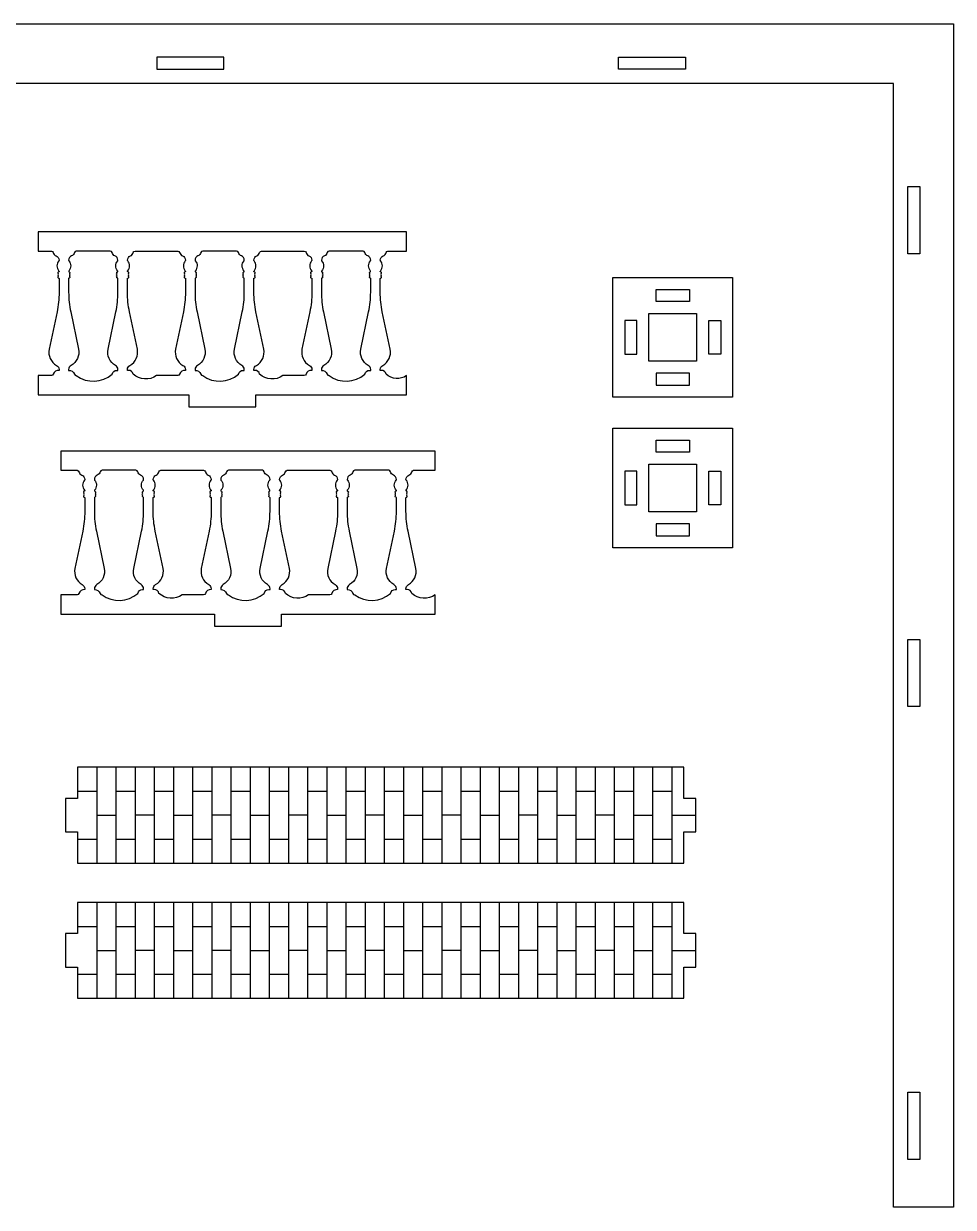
# Model space of a CAD drawing. Extents: x 6592 to 12102, y -827 to 2201.
# Drawn here: x 8840 to 9305, y 853 to 1446 of the extents above; entities that cross this region are included whole.
import ezdxf

# ---------------------------------------------------------------- set-up
doc = ezdxf.new("R2010")
doc.units = 0
doc.header["$MEASUREMENT"] = 0
doc.layers.add('LAYER_1', color=18, linetype='CONTINUOUS')

msp = doc.modelspace()

# ---------------------------------------------------------------- linework, layer by layer
at = {"layer": 'LAYER_1'}
for points in [[(8057.3, 1416.09), (8057.3, 853.29), (8027.3, 853.29), (8027.3, 1446.09), (9305.3, 1446.09), (9305.3, 853.29), (9275.3, 853.29), (9275.3, 1416.09)], [(8906.3, 1423.29), (8939.9, 1423.29), (8939.9, 1429.29), (8906.3, 1429.29)], [(9171.2, 1423.29), (9137.6, 1423.29), (9137.6, 1429.29), (9171.2, 1429.29)], [(9282.5, 1330.89), (9282.5, 1364.49), (9288.5, 1364.49), (9288.5, 1330.89)], [(9156.37, 1319.01), (9194.77, 1319.01), (9194.77, 1259.01), (9134.77, 1259.01), (9134.77, 1319.01)], [(9156.37, 1313.01), (9173.17, 1313.01), (9173.17, 1307.01), (9156.37, 1307.01)], [(9152.85, 1300.93), (9176.69, 1300.93), (9176.69, 1277.08), (9152.85, 1277.08)], [(9140.77, 1280.61), (9146.77, 1280.61), (9146.77, 1297.41), (9140.77, 1297.41)], [(9182.77, 1297.41), (9188.77, 1297.41), (9188.77, 1280.61), (9182.77, 1280.61)], [(9173.17, 1271.01), (9156.37, 1271.01), (9156.37, 1265.01), (9173.17, 1265.01)], [(9156.37, 1243.55), (9194.77, 1243.55), (9194.77, 1183.55), (9134.77, 1183.55), (9134.77, 1243.55)], [(9156.37, 1237.55), (9173.17, 1237.55), (9173.17, 1231.55), (9156.37, 1231.55)], [(9140.77, 1205.15), (9146.77, 1205.15), (9146.77, 1221.95), (9140.77, 1221.95)], [(9152.85, 1225.47), (9176.69, 1225.47), (9176.69, 1201.63), (9152.85, 1201.63)], [(9182.77, 1221.95), (9188.77, 1221.95), (9188.77, 1205.15), (9182.77, 1205.15)], [(9173.17, 1195.55), (9156.37, 1195.55), (9156.37, 1189.55), (9173.17, 1189.55)], [(9282.5, 1104.09), (9282.5, 1137.69), (9288.5, 1137.69), (9288.5, 1104.09)], [(9170.24, 1073.69), (8866.64, 1073.69), (8866.64, 1058.09), (8860.64, 1058.09), (8860.64, 1041.29), (8866.64, 1041.29), (8866.64, 1025.69), (9170.24, 1025.69), (9170.24, 1041.29), (9176.24, 1041.29), (9176.24, 1058.09), (9170.24, 1058.09)], [(9170.24, 1005.99), (8866.64, 1005.99), (8866.64, 990.39), (8860.64, 990.39), (8860.64, 973.59), (8866.64, 973.59), (8866.64, 957.99), (9170.24, 957.99), (9170.24, 973.59), (9176.24, 973.59), (9176.24, 990.39), (9170.24, 990.39)], [(9282.5, 877.29), (9282.5, 910.89), (9288.5, 910.89), (9288.5, 877.29)]]:
    msp.add_lwpolyline(points, close=True, dxfattribs=at)
for points in [[(8846.91, 1332.22), (8853.53, 1332.22, -0.352171), (8854.47, 1331.47, 0.244569), (8855.89, 1329.77, -0.294683), (8857.37, 1327.63, -0.187098), (8857.25, 1327.3, 0.375636), (8857.29, 1322.21, -0.584261), (8857.16, 1321.81, 0.594353), (8856.87, 1320.94, -0.39765), (8856.87, 1320.61, 0.39765), (8856.87, 1319.88, -0.39765), (8856.87, 1319.55, 0.600564), (8857.17, 1318.67, -0.366837), (8857.37, 1318.44), (8857.37, 1311.57, -0.051698), (8856.35, 1301.72), (8852.43, 1283.05, 0.328849), (8856.13, 1274.96, -0.272519), (8857.37, 1272.86), (8857.37, 1272.46, 0.352171), (8854.47, 1270.58, -0.352171), (8853.53, 1269.82), (8846.91, 1269.82), (8846.91, 1260.22), (8922.38, 1260.22), (8922.38, 1254.22), (8955.98, 1254.22), (8955.98, 1260.22), (9031.45, 1260.22), (9031.45, 1269.82, -0.352171), (9021.16, 1270.58, 0.352171), (9018.82, 1272.46), (9018.26, 1272.46), (9018.26, 1272.86, -0.272519), (9019.5, 1274.96, 0.328849), (9023.2, 1283.05), (9019.28, 1301.72, -0.051698), (9018.26, 1311.57), (9018.26, 1318.44, -0.366837), (9018.46, 1318.67, 0.600564), (9018.76, 1319.55, -0.39765), (9018.76, 1319.88, 0.39765), (9018.76, 1320.61, -0.39765), (9018.76, 1320.94, 0.594353), (9018.47, 1321.81, -0.584261), (9018.34, 1322.21, 0.375636), (9018.38, 1327.3, -0.187098), (9018.27, 1327.63, -0.294683), (9019.74, 1329.77, 0.244569), (9021.16, 1331.47, -0.352171), (9022.1, 1332.22), (9031.45, 1332.22), (9031.45, 1341.82), (8846.91, 1341.82)], [(8883.01, 1332.22), (8866, 1332.22, 0.352171), (8865.06, 1331.47, -0.244569), (8863.64, 1329.77, 0.294683), (8862.17, 1327.63, 0.187098), (8862.28, 1327.3, -0.375636), (8862.24, 1322.21, 0.584261), (8862.38, 1321.81, -0.594353), (8862.66, 1320.94, 0.39765), (8862.66, 1320.61, -0.39765), (8862.66, 1319.88, 0.39765), (8862.66, 1319.55, -0.600564), (8862.37, 1318.67, 0.366837), (8862.17, 1318.44), (8862.17, 1311.57, 0.051698), (8863.19, 1301.72), (8867.1, 1283.05, -0.328849), (8863.4, 1274.96, 0.272519), (8862.17, 1272.86), (8862.17, 1272.46, -0.352171), (8865.06, 1270.58, 0.352171), (8866, 1269.82, 0.352171), (8883.95, 1270.58, -0.352171), (8886.29, 1272.46), (8886.84, 1272.46), (8886.84, 1272.86, 0.272519), (8885.61, 1274.96, -0.328849), (8881.91, 1283.05), (8885.82, 1301.72, 0.051698), (8886.84, 1311.57), (8886.84, 1318.44, 0.366837), (8886.64, 1318.67, -0.600564), (8886.35, 1319.55, 0.39765), (8886.35, 1319.88, -0.39765), (8886.35, 1320.61, 0.39765), (8886.35, 1320.94, -0.594353), (8886.63, 1321.81, 0.584261), (8886.77, 1322.21, -0.375636), (8886.73, 1327.3, 0.187098), (8886.84, 1327.63, 0.294683), (8885.37, 1329.77, -0.244569), (8883.95, 1331.47, 0.352171)], [(8906.16, 1269.82, -0.352171), (8894.54, 1270.58, 0.352171), (8892.2, 1272.46), (8891.64, 1272.46), (8891.64, 1272.86, -0.272519), (8892.88, 1274.96, 0.328849), (8896.58, 1283.05), (8892.67, 1301.72, -0.051698), (8891.64, 1311.57), (8891.64, 1318.44, -0.366837), (8891.85, 1318.67, 0.600564), (8892.14, 1319.55, -0.39765), (8892.14, 1319.88, 0.39765), (8892.14, 1320.61, -0.39765), (8892.14, 1320.94, 0.594353), (8891.85, 1321.81, -0.584261), (8891.72, 1322.21, 0.375636), (8891.76, 1327.3, -0.187098), (8891.65, 1327.63, -0.294683), (8893.12, 1329.77, 0.244569), (8894.54, 1331.47, -0.352171), (8895.48, 1332.22), (8916.84, 1332.22, -0.352171), (8917.78, 1331.47, 0.244569), (8919.2, 1329.77, -0.294683), (8920.68, 1327.63, -0.187098), (8920.56, 1327.3, 0.375636), (8920.6, 1322.21, -0.584261), (8920.47, 1321.81, 0.594353), (8920.18, 1320.94, -0.39765), (8920.18, 1320.61, 0.39765), (8920.18, 1319.88, -0.39765), (8920.18, 1319.55, 0.600564), (8920.48, 1318.67, -0.366837), (8920.68, 1318.44), (8920.68, 1311.57, -0.051698), (8919.66, 1301.72), (8915.74, 1283.05, 0.328849), (8919.44, 1274.96, -0.272519), (8920.68, 1272.86), (8920.68, 1272.46, 0.352171), (8917.78, 1270.58, -0.352171), (8916.84, 1269.82)], [(8946.32, 1332.22), (8929.31, 1332.22, 0.352171), (8928.37, 1331.47, -0.244569), (8926.95, 1329.77, 0.294683), (8925.48, 1327.63, 0.187098), (8925.59, 1327.3, -0.375636), (8925.55, 1322.21, 0.584261), (8925.69, 1321.81, -0.594353), (8925.97, 1320.94, 0.39765), (8925.97, 1320.61, -0.39765), (8925.97, 1319.88, 0.39765), (8925.97, 1319.55, -0.600564), (8925.68, 1318.67, 0.366837), (8925.48, 1318.44), (8925.48, 1311.57, 0.051698), (8926.5, 1301.72), (8930.41, 1283.05, -0.328849), (8926.71, 1274.96, 0.272519), (8925.48, 1272.86), (8925.48, 1272.46, -0.352171), (8928.37, 1270.58, 0.352171), (8929.31, 1269.82, 0.352171), (8947.26, 1270.58, -0.352171), (8949.6, 1272.46), (8950.15, 1272.46), (8950.15, 1272.86, 0.272519), (8948.92, 1274.96, -0.328849), (8945.22, 1283.05), (8949.13, 1301.72, 0.051698), (8950.15, 1311.57), (8950.15, 1318.44, 0.366837), (8949.95, 1318.67, -0.600564), (8949.66, 1319.55, 0.39765), (8949.66, 1319.88, -0.39765), (8949.66, 1320.61, 0.39765), (8949.66, 1320.94, -0.594353), (8949.94, 1321.81, 0.584261), (8950.08, 1322.21, -0.375636), (8950.04, 1327.3, 0.187098), (8950.15, 1327.63, 0.294683), (8948.68, 1329.77, -0.244569), (8947.26, 1331.47, 0.352171)], [(8969.47, 1269.82, -0.352171), (8957.85, 1270.58, 0.352171), (8955.51, 1272.46), (8954.95, 1272.46), (8954.95, 1272.86, -0.272519), (8956.19, 1274.96, 0.328849), (8959.89, 1283.05), (8955.98, 1301.72, -0.051698), (8954.95, 1311.57), (8954.95, 1318.44, -0.366837), (8955.16, 1318.67, 0.600564), (8955.45, 1319.55, -0.39765), (8955.45, 1319.88, 0.39765), (8955.45, 1320.61, -0.39765), (8955.45, 1320.94, 0.594353), (8955.16, 1321.81, -0.584261), (8955.03, 1322.21, 0.375636), (8955.07, 1327.3, -0.187098), (8954.96, 1327.63, -0.294683), (8956.43, 1329.77, 0.244569), (8957.85, 1331.47, -0.352171), (8958.79, 1332.22), (8980.15, 1332.22, -0.352171), (8981.09, 1331.47, 0.244569), (8982.51, 1329.77, -0.294683), (8983.99, 1327.63, -0.187098), (8983.87, 1327.3, 0.375636), (8983.91, 1322.21, -0.584261), (8983.78, 1321.81, 0.594353), (8983.49, 1320.94, -0.39765), (8983.49, 1320.61, 0.39765), (8983.49, 1319.88, -0.39765), (8983.49, 1319.55, 0.600564), (8983.79, 1318.67, -0.366837), (8983.99, 1318.44), (8983.99, 1311.57, -0.051698), (8982.97, 1301.72), (8979.05, 1283.05, 0.328849), (8982.75, 1274.96, -0.272519), (8983.99, 1272.86), (8983.99, 1272.46, 0.352171), (8981.09, 1270.58, -0.352171), (8980.15, 1269.82)], [(9009.63, 1332.22), (8992.62, 1332.22, 0.352171), (8991.68, 1331.47, -0.244569), (8990.26, 1329.77, 0.294683), (8988.79, 1327.63, 0.187098), (8988.9, 1327.3, -0.375636), (8988.86, 1322.21, 0.584261), (8989, 1321.81, -0.594353), (8989.28, 1320.94, 0.39765), (8989.28, 1320.61, -0.39765), (8989.28, 1319.88, 0.39765), (8989.28, 1319.55, -0.600564), (8988.99, 1318.67, 0.366837), (8988.79, 1318.44), (8988.79, 1311.57, 0.051698), (8989.81, 1301.72), (8993.72, 1283.05, -0.328849), (8990.02, 1274.96, 0.272519), (8988.79, 1272.86), (8988.79, 1272.46, -0.352171), (8991.68, 1270.58, 0.352171), (8992.62, 1269.82, 0.352171), (9010.57, 1270.58, -0.352171), (9012.91, 1272.46), (9013.46, 1272.46), (9013.46, 1272.86, 0.272519), (9012.23, 1274.96, -0.328849), (9008.53, 1283.05), (9012.44, 1301.72, 0.051698), (9013.46, 1311.57), (9013.46, 1318.44, 0.366837), (9013.26, 1318.67, -0.600564), (9012.97, 1319.55, 0.39765), (9012.97, 1319.88, -0.39765), (9012.97, 1320.61, 0.39765), (9012.97, 1320.94, -0.594353), (9013.25, 1321.81, 0.584261), (9013.39, 1322.21, -0.375636), (9013.35, 1327.3, 0.187098), (9013.46, 1327.63, 0.294683), (9011.99, 1329.77, -0.244569), (9010.57, 1331.47, 0.352171)], [(8858.28, 1222.43), (8866.41, 1222.43, -0.352171), (8867.34, 1221.67, 0.244569), (8868.77, 1219.97, -0.294683), (8870.24, 1217.83, -0.187098), (8870.12, 1217.5, 0.375636), (8870.17, 1212.41, -0.584261), (8870.03, 1212.02, 0.594353), (8869.74, 1211.14, -0.39765), (8869.74, 1210.81, 0.39765), (8869.74, 1210.09, -0.39765), (8869.74, 1209.76, 0.600564), (8870.04, 1208.88, -0.366837), (8870.24, 1208.64), (8870.24, 1201.77, -0.051698), (8869.22, 1191.92), (8865.31, 1173.26, 0.328849), (8869.01, 1165.17, -0.272519), (8870.24, 1163.07), (8870.24, 1162.66, 0.352171), (8867.34, 1160.78, -0.352171), (8866.41, 1160.03), (8858.28, 1160.03), (8858.28, 1150.43), (8935.25, 1150.43), (8935.25, 1144.43), (8968.85, 1144.43), (8968.85, 1150.43), (9045.82, 1150.43), (9045.82, 1160.03, -0.352171), (9034.04, 1160.78, 0.352171), (9031.69, 1162.66), (9031.14, 1162.66), (9031.14, 1163.07, -0.272519), (9032.37, 1165.17, 0.328849), (9036.07, 1173.26), (9032.16, 1191.92, -0.051698), (9031.14, 1201.77), (9031.14, 1208.64, -0.366837), (9031.34, 1208.88, 0.600564), (9031.64, 1209.76, -0.39765), (9031.64, 1210.09, 0.39765), (9031.64, 1210.81, -0.39765), (9031.64, 1211.14, 0.594353), (9031.35, 1212.02, -0.584261), (9031.21, 1212.41, 0.375636), (9031.26, 1217.5, -0.187098), (9031.14, 1217.83, -0.294683), (9032.61, 1219.97, 0.244569), (9034.04, 1221.67, -0.352171), (9034.97, 1222.43), (9045.82, 1222.43), (9045.82, 1232.03), (8858.28, 1232.03)], [(8895.88, 1222.43), (8878.88, 1222.43, 0.352171), (8877.94, 1221.67, -0.244569), (8876.52, 1219.97, 0.294683), (8875.04, 1217.83, 0.187098), (8875.16, 1217.5, -0.375636), (8875.12, 1212.41, 0.584261), (8875.25, 1212.02, -0.594353), (8875.54, 1211.14, 0.39765), (8875.54, 1210.81, -0.39765), (8875.54, 1210.09, 0.39765), (8875.54, 1209.76, -0.600564), (8875.24, 1208.88, 0.366837), (8875.04, 1208.64), (8875.04, 1201.77, 0.051698), (8876.06, 1191.92), (8879.98, 1173.26, -0.328849), (8876.28, 1165.17, 0.272519), (8875.04, 1163.07), (8875.04, 1162.66, -0.352171), (8877.94, 1160.78, 0.352171), (8878.88, 1160.03, 0.352171), (8896.82, 1160.78, -0.352171), (8899.17, 1162.66), (8899.72, 1162.66), (8899.72, 1163.07, 0.272519), (8898.48, 1165.17, -0.328849), (8894.78, 1173.26), (8898.7, 1191.92, 0.051698), (8899.72, 1201.77), (8899.72, 1208.64, 0.366837), (8899.52, 1208.88, -0.600564), (8899.22, 1209.76, 0.39765), (8899.22, 1210.09, -0.39765), (8899.22, 1210.81, 0.39765), (8899.22, 1211.14, -0.594353), (8899.51, 1212.02, 0.584261), (8899.64, 1212.41, -0.375636), (8899.6, 1217.5, 0.187098), (8899.72, 1217.83, 0.294683), (8898.24, 1219.97, -0.244569), (8896.82, 1221.67, 0.352171)], [(8919.04, 1160.03, -0.352171), (8907.42, 1160.78, 0.352171), (8905.07, 1162.66), (8904.52, 1162.66), (8904.52, 1163.07, -0.272519), (8905.75, 1165.17, 0.328849), (8909.45, 1173.26), (8905.54, 1191.92, -0.051698), (8904.52, 1201.77), (8904.52, 1208.64, -0.366837), (8904.72, 1208.88, 0.600564), (8905.02, 1209.76, -0.39765), (8905.02, 1210.09, 0.39765), (8905.02, 1210.81, -0.39765), (8905.02, 1211.14, 0.594353), (8904.73, 1212.02, -0.584261), (8904.59, 1212.41, 0.375636), (8904.64, 1217.5, -0.187098), (8904.52, 1217.83, -0.294683), (8906, 1219.97, 0.244569), (8907.42, 1221.67, -0.352171), (8908.35, 1222.43), (8929.72, 1222.43, -0.352171), (8930.65, 1221.67, 0.244569), (8932.07, 1219.97, -0.294683), (8933.55, 1217.83, -0.187098), (8933.43, 1217.5, 0.375636), (8933.48, 1212.41, -0.584261), (8933.34, 1212.02, 0.594353), (8933.05, 1211.14, -0.39765), (8933.05, 1210.81, 0.39765), (8933.05, 1210.09, -0.39765), (8933.05, 1209.76, 0.600564), (8933.35, 1208.88, -0.366837), (8933.55, 1208.64), (8933.55, 1201.77, -0.051698), (8932.53, 1191.92), (8928.62, 1173.26, 0.328849), (8932.32, 1165.17, -0.272519), (8933.55, 1163.07), (8933.55, 1162.66, 0.352171), (8930.65, 1160.78, -0.352171), (8929.72, 1160.03)], [(8959.19, 1222.43), (8942.19, 1222.43, 0.352171), (8941.25, 1221.67, -0.244569), (8939.83, 1219.97, 0.294683), (8938.35, 1217.83, 0.187098), (8938.47, 1217.5, -0.375636), (8938.43, 1212.41, 0.584261), (8938.56, 1212.02, -0.594353), (8938.85, 1211.14, 0.39765), (8938.85, 1210.81, -0.39765), (8938.85, 1210.09, 0.39765), (8938.85, 1209.76, -0.600564), (8938.55, 1208.88, 0.366837), (8938.35, 1208.64), (8938.35, 1201.77, 0.051698), (8939.37, 1191.92), (8943.29, 1173.26, -0.328849), (8939.59, 1165.17, 0.272519), (8938.35, 1163.07), (8938.35, 1162.66, -0.352171), (8941.25, 1160.78, 0.352171), (8942.19, 1160.03, 0.352171), (8960.13, 1160.78, -0.352171), (8962.48, 1162.66), (8963.03, 1162.66), (8963.03, 1163.07, 0.272519), (8961.79, 1165.17, -0.328849), (8958.09, 1173.26), (8962.01, 1191.92, 0.051698), (8963.03, 1201.77), (8963.03, 1208.64, 0.366837), (8962.83, 1208.88, -0.600564), (8962.53, 1209.76, 0.39765), (8962.53, 1210.09, -0.39765), (8962.53, 1210.81, 0.39765), (8962.53, 1211.14, -0.594353), (8962.82, 1212.02, 0.584261), (8962.95, 1212.41, -0.375636), (8962.91, 1217.5, 0.187098), (8963.03, 1217.83, 0.294683), (8961.55, 1219.97, -0.244569), (8960.13, 1221.67, 0.352171)], [(8982.34, 1160.03, -0.352171), (8970.73, 1160.78, 0.352171), (8968.38, 1162.66), (8967.83, 1162.66), (8967.83, 1163.07, -0.272519), (8969.06, 1165.17, 0.328849), (8972.76, 1173.26), (8968.85, 1191.92, -0.051698), (8967.83, 1201.77), (8967.83, 1208.64, -0.366837), (8968.03, 1208.88, 0.600564), (8968.33, 1209.76, -0.39765), (8968.33, 1210.09, 0.39765), (8968.33, 1210.81, -0.39765), (8968.33, 1211.14, 0.594353), (8968.04, 1212.02, -0.584261), (8967.9, 1212.41, 0.375636), (8967.95, 1217.5, -0.187098), (8967.83, 1217.83, -0.294683), (8969.3, 1219.97, 0.244569), (8970.73, 1221.67, -0.352171), (8971.66, 1222.43), (8993.03, 1222.43, -0.352171), (8993.96, 1221.67, 0.244569), (8995.38, 1219.97, -0.294683), (8996.86, 1217.83, -0.187098), (8996.74, 1217.5, 0.375636), (8996.79, 1212.41, -0.584261), (8996.65, 1212.02, 0.594353), (8996.36, 1211.14, -0.39765), (8996.36, 1210.81, 0.39765), (8996.36, 1210.09, -0.39765), (8996.36, 1209.76, 0.600564), (8996.66, 1208.88, -0.366837), (8996.86, 1208.64), (8996.86, 1201.77, -0.051698), (8995.84, 1191.92), (8991.93, 1173.26, 0.328849), (8995.63, 1165.17, -0.272519), (8996.86, 1163.07), (8996.86, 1162.66, 0.352171), (8993.96, 1160.78, -0.352171), (8993.03, 1160.03)], [(9022.5, 1222.43), (9005.5, 1222.43, 0.352171), (9004.56, 1221.67, -0.244569), (9003.14, 1219.97, 0.294683), (9001.66, 1217.83, 0.187098), (9001.78, 1217.5, -0.375636), (9001.74, 1212.41, 0.584261), (9001.87, 1212.02, -0.594353), (9002.16, 1211.14, 0.39765), (9002.16, 1210.81, -0.39765), (9002.16, 1210.09, 0.39765), (9002.16, 1209.76, -0.600564), (9001.86, 1208.88, 0.366837), (9001.66, 1208.64), (9001.66, 1201.77, 0.051698), (9002.68, 1191.92), (9006.59, 1173.26, -0.328849), (9002.9, 1165.17, 0.272519), (9001.66, 1163.07), (9001.66, 1162.66, -0.352171), (9004.56, 1160.78, 0.352171), (9005.5, 1160.03, 0.352171), (9023.44, 1160.78, -0.352171), (9025.79, 1162.66), (9026.34, 1162.66), (9026.34, 1163.07, 0.272519), (9025.1, 1165.17, -0.328849), (9021.4, 1173.26), (9025.32, 1191.92, 0.051698), (9026.34, 1201.77), (9026.34, 1208.64, 0.366837), (9026.14, 1208.88, -0.600564), (9025.84, 1209.76, 0.39765), (9025.84, 1210.09, -0.39765), (9025.84, 1210.81, 0.39765), (9025.84, 1211.14, -0.594353), (9026.13, 1212.02, 0.584261), (9026.26, 1212.41, -0.375636), (9026.22, 1217.5, 0.187098), (9026.34, 1217.83, 0.294683), (9024.86, 1219.97, -0.244569), (9023.44, 1221.67, 0.352171)]]:
    msp.add_lwpolyline(points, format="xyb", close=True, dxfattribs=at)
for points in [[(8876.24, 1073.69), (8876.24, 1025.69)], [(8885.84, 1073.69), (8885.84, 1025.69)], [(8895.44, 1073.69), (8895.44, 1025.69)], [(8905.04, 1073.69), (8905.04, 1025.69)], [(8914.64, 1073.69), (8914.64, 1025.69)], [(8924.24, 1073.69), (8924.24, 1025.69)], [(8933.84, 1073.69), (8933.84, 1025.69)], [(8943.44, 1073.69), (8943.44, 1025.69)], [(8953.04, 1073.69), (8953.04, 1025.69)], [(8962.64, 1073.69), (8962.64, 1025.69)], [(8972.24, 1073.69), (8972.24, 1025.69)], [(8981.84, 1073.69), (8981.84, 1025.69)], [(8991.44, 1073.69), (8991.44, 1025.69)], [(9001.04, 1073.69), (9001.04, 1025.69)], [(9010.64, 1073.69), (9010.64, 1025.69)], [(9020.24, 1073.69), (9020.24, 1025.69)], [(9029.84, 1073.69), (9029.84, 1025.69)], [(9039.44, 1073.69), (9039.44, 1025.69)], [(9049.04, 1073.69), (9049.04, 1025.69)], [(9058.64, 1073.69), (9058.64, 1025.69)], [(9068.24, 1073.69), (9068.24, 1025.69)], [(9077.84, 1073.69), (9077.84, 1025.69)], [(9087.44, 1073.69), (9087.44, 1025.69)], [(9097.04, 1073.69), (9097.04, 1025.69)], [(9106.64, 1073.69), (9106.64, 1025.69)], [(9116.24, 1073.69), (9116.24, 1025.69)], [(9125.84, 1073.69), (9125.84, 1025.69)], [(9135.44, 1073.69), (9135.44, 1025.69)], [(9145.04, 1073.69), (9145.04, 1025.69)], [(9154.64, 1073.69), (9154.64, 1025.69)], [(9164.24, 1073.69), (9164.24, 1025.69)], [(8866.64, 1061.69), (8876.24, 1061.69)], [(8885.84, 1061.69), (8895.44, 1061.69)], [(8905.04, 1061.69), (8914.64, 1061.69)], [(8924.24, 1061.69), (8933.84, 1061.69)], [(8943.44, 1061.69), (8953.04, 1061.69)], [(8962.64, 1061.69), (8972.24, 1061.69)], [(8981.84, 1061.69), (8991.44, 1061.69)], [(9001.04, 1061.69), (9010.64, 1061.69)], [(9020.24, 1061.69), (9029.84, 1061.69)], [(9039.44, 1061.69), (9049.04, 1061.69)], [(9058.64, 1061.69), (9068.24, 1061.69)], [(9077.84, 1061.69), (9087.44, 1061.69)], [(9097.04, 1061.69), (9106.64, 1061.69)], [(9116.24, 1061.69), (9125.84, 1061.69)], [(9135.44, 1061.69), (9145.04, 1061.69)], [(9154.64, 1061.69), (9164.24, 1061.69)], [(8876.24, 1049.69), (8885.84, 1049.69)], [(8905.04, 1049.69), (8895.44, 1049.69)], [(8914.64, 1049.69), (8924.24, 1049.69)], [(8943.44, 1049.69), (8933.84, 1049.69)], [(8953.04, 1049.69), (8962.64, 1049.69)], [(8981.84, 1049.69), (8972.24, 1049.69)], [(8991.44, 1049.69), (9001.04, 1049.69)], [(9020.24, 1049.69), (9010.64, 1049.69)], [(9029.84, 1049.69), (9039.44, 1049.69)], [(9058.64, 1049.69), (9049.04, 1049.69)], [(9068.24, 1049.69), (9077.84, 1049.69)], [(9097.04, 1049.69), (9087.44, 1049.69)], [(9106.64, 1049.69), (9116.24, 1049.69)], [(9135.44, 1049.69), (9125.84, 1049.69)], [(9145.04, 1049.69), (9154.64, 1049.69)], [(9164.24, 1049.69), (9176.24, 1049.69)], [(8866.64, 1037.69), (8876.24, 1037.69)], [(8885.84, 1037.69), (8895.44, 1037.69)], [(8905.04, 1037.69), (8914.64, 1037.69)], [(8924.24, 1037.69), (8933.84, 1037.69)], [(8943.44, 1037.69), (8953.04, 1037.69)], [(8962.64, 1037.69), (8972.24, 1037.69)], [(8981.84, 1037.69), (8991.44, 1037.69)], [(9001.04, 1037.69), (9010.64, 1037.69)], [(9020.24, 1037.69), (9029.84, 1037.69)], [(9039.44, 1037.69), (9049.04, 1037.69)], [(9058.64, 1037.69), (9068.24, 1037.69)], [(9077.84, 1037.69), (9087.44, 1037.69)], [(9097.04, 1037.69), (9106.64, 1037.69)], [(9116.24, 1037.69), (9125.84, 1037.69)], [(9135.44, 1037.69), (9145.04, 1037.69)], [(9154.64, 1037.69), (9164.24, 1037.69)], [(8876.24, 1005.99), (8876.24, 957.99)], [(8885.84, 1005.99), (8885.84, 957.99)], [(8895.44, 1005.99), (8895.44, 957.99)], [(8905.04, 1005.99), (8905.04, 957.99)], [(8914.64, 1005.99), (8914.64, 957.99)], [(8924.24, 1005.99), (8924.24, 957.99)], [(8933.84, 1005.99), (8933.84, 957.99)], [(8943.44, 1005.99), (8943.44, 957.99)], [(8953.04, 1005.99), (8953.04, 957.99)], [(8962.64, 1005.99), (8962.64, 957.99)], [(8972.24, 1005.99), (8972.24, 957.99)], [(8981.84, 1005.99), (8981.84, 957.99)], [(8991.44, 1005.99), (8991.44, 957.99)], [(9001.04, 1005.99), (9001.04, 957.99)], [(9010.64, 1005.99), (9010.64, 957.99)], [(9020.24, 1005.99), (9020.24, 957.99)], [(9029.84, 1005.99), (9029.84, 957.99)], [(9039.44, 1005.99), (9039.44, 957.99)], [(9049.04, 1005.99), (9049.04, 957.99)], [(9058.64, 1005.99), (9058.64, 957.99)], [(9068.24, 1005.99), (9068.24, 957.99)], [(9077.84, 1005.99), (9077.84, 957.99)], [(9087.44, 1005.99), (9087.44, 957.99)], [(9097.04, 1005.99), (9097.04, 957.99)], [(9106.64, 1005.99), (9106.64, 957.99)], [(9116.24, 1005.99), (9116.24, 957.99)], [(9125.84, 1005.99), (9125.84, 957.99)], [(9135.44, 1005.99), (9135.44, 957.99)], [(9145.04, 1005.99), (9145.04, 957.99)], [(9154.64, 1005.99), (9154.64, 957.99)], [(9164.24, 1005.99), (9164.24, 957.99)], [(8866.64, 993.99), (8876.24, 993.99)], [(8885.84, 993.99), (8895.44, 993.99)], [(8905.04, 993.99), (8914.64, 993.99)], [(8924.24, 993.99), (8933.84, 993.99)], [(8943.44, 993.99), (8953.04, 993.99)], [(8962.64, 993.99), (8972.24, 993.99)], [(8981.84, 993.99), (8991.44, 993.99)], [(9001.04, 993.99), (9010.64, 993.99)], [(9020.24, 993.99), (9029.84, 993.99)], [(9039.44, 993.99), (9049.04, 993.99)], [(9058.64, 993.99), (9068.24, 993.99)], [(9077.84, 993.99), (9087.44, 993.99)], [(9097.04, 993.99), (9106.64, 993.99)], [(9116.24, 993.99), (9125.84, 993.99)], [(9135.44, 993.99), (9145.04, 993.99)], [(9154.64, 993.99), (9164.24, 993.99)], [(8876.24, 981.99), (8885.84, 981.99)], [(8905.04, 981.99), (8895.44, 981.99)], [(8914.64, 981.99), (8924.24, 981.99)], [(8943.44, 981.99), (8933.84, 981.99)], [(8953.04, 981.99), (8962.64, 981.99)], [(8981.84, 981.99), (8972.24, 981.99)], [(8991.44, 981.99), (9001.04, 981.99)], [(9020.24, 981.99), (9010.64, 981.99)], [(9029.84, 981.99), (9039.44, 981.99)], [(9058.64, 981.99), (9049.04, 981.99)], [(9068.24, 981.99), (9077.84, 981.99)], [(9097.04, 981.99), (9087.44, 981.99)], [(9106.64, 981.99), (9116.24, 981.99)], [(9135.44, 981.99), (9125.84, 981.99)], [(9145.04, 981.99), (9154.64, 981.99)], [(9164.24, 981.99), (9176.24, 981.99)], [(8866.64, 969.99), (8876.24, 969.99)], [(8885.84, 969.99), (8895.44, 969.99)], [(8905.04, 969.99), (8914.64, 969.99)], [(8924.24, 969.99), (8933.84, 969.99)], [(8943.44, 969.99), (8953.04, 969.99)], [(8962.64, 969.99), (8972.24, 969.99)], [(8981.84, 969.99), (8991.44, 969.99)], [(9001.04, 969.99), (9010.64, 969.99)], [(9020.24, 969.99), (9029.84, 969.99)], [(9039.44, 969.99), (9049.04, 969.99)], [(9058.64, 969.99), (9068.24, 969.99)], [(9077.84, 969.99), (9087.44, 969.99)], [(9097.04, 969.99), (9106.64, 969.99)], [(9116.24, 969.99), (9125.84, 969.99)], [(9135.44, 969.99), (9145.04, 969.99)], [(9154.64, 969.99), (9164.24, 969.99)]]:
    msp.add_lwpolyline(points, dxfattribs=at)

doc.saveas('drawing.dxf')
